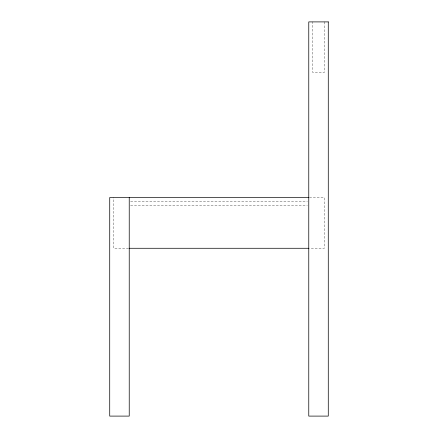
<?xml version="1.0" encoding="UTF-8"?>
<svg xmlns="http://www.w3.org/2000/svg" width="438" height="438" viewBox="0 0 438 438"><rect width="100%" height="100%" fill="white"/><g stroke="black" fill="none" stroke-linecap="round" stroke-linejoin="round"><path stroke-width="0.33" stroke-dasharray="2.19 1.64" d="M309.447 197.533L324.383 197.533L324.383 248.275L309.447 248.275M130.595 201.436L307.405 201.436M130.595 205.34L307.405 205.34M128.553 248.275L113.617 248.275L113.617 197.533M324.383 21.9L324.383 72.451L312.672 72.451L312.672 21.9"/><path stroke-width="0.66" d="M308.768 197.533L109.719 197.533L109.719 416.1L129.232 416.1L129.232 197.533M129.232 248.275L308.768 248.275M328.281 21.9L308.768 21.9L308.768 416.1L328.281 416.1L328.281 21.9"/></g></svg>
